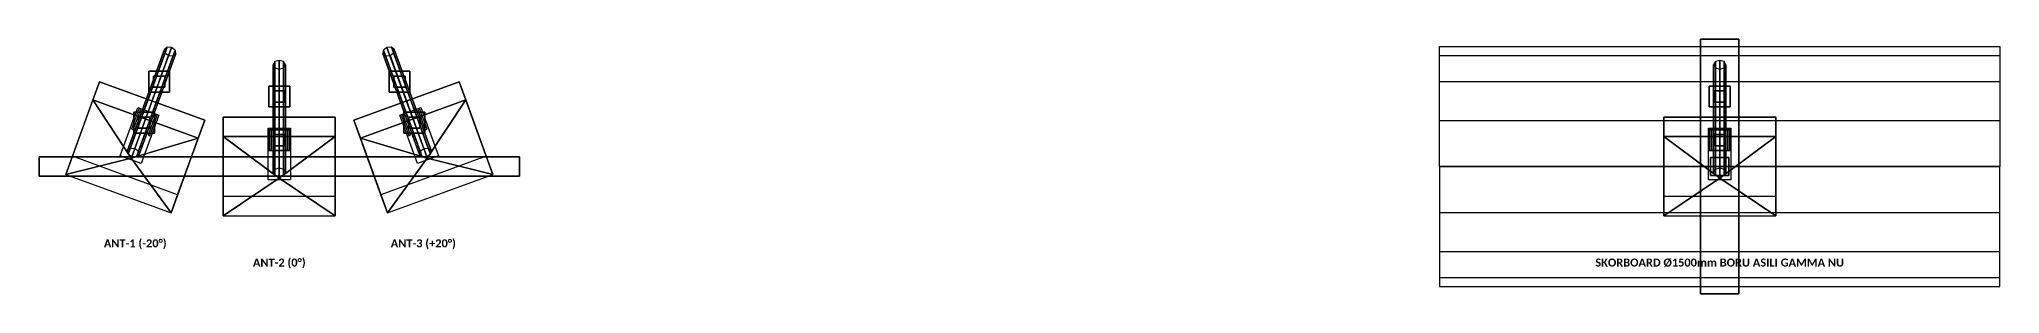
# Model space of a CAD drawing. Header units: metres. Extents: x -14.7 to 17.8, y -0.8 to 0.8.
# Drawn here: x 5.5 to 17.75, y -0.8 to 0.8 of the extents above; entities that cross this region are included whole.
import ezdxf
from ezdxf.enums import TextEntityAlignment as Align

# ---------------------------------------------------------------- set-up
doc = ezdxf.new("R2010")
doc.units = ezdxf.units.M
for name, color, linetype in [('CELIK_KIRIS_KOLON', 9, 'CONTINUOUS'), ('EKP_PANEL_ANTEN', 6, 'CONTINUOUS'), ('METIN_BILGI', 7, 'CONTINUOUS'), ('MONTAJ_BORULARI', 2, 'CONTINUOUS')]:
    doc.layers.add(name, color=color, linetype=linetype)
doc.styles.get("Standard").update_dxf_attribs({"font": 'calibrib.ttf'})

msp = doc.modelspace()

# ---------------------------------------------------------------- linework, layer by layer
at = {"layer": 'CELIK_KIRIS_KOLON'}
for p, q in [((16.12, 0.795, 2.355), (15.88, 0.795, 2.355)), ((15.88, 0.795, 2.355), (15.88, -0.795, 2.355)), ((16.12, 0.795, 2.445), (15.88, 0.795, 2.445)), ((15.88, 0.795, 2.445), (15.88, -0.795, 2.445)), ((15.88, 0.795, 2.355), (15.88, 0.795, 2.445)), ((16.12, -0.795, 2.355), (16.12, 0.795, 2.355)), ((16.12, -0.795, 2.445), (16.12, 0.795, 2.445)), ((16.12, 0.795, 2.355), (16.12, 0.795, 2.445)), ((6.314, 0.595, 0.109), (6.184, 0.595, 0.109)), ((6.184, 0.595, 0.109), (6.184, 0.465, 0.109)), ((6.314, 0.595, 0.219), (6.184, 0.595, 0.219)), ((6.184, 0.595, 0.219), (6.184, 0.465, 0.219)), ((6.184, 0.595, 0.109), (6.184, 0.595, 0.219)), ((6.314, 0.465, 0.109), (6.314, 0.595, 0.109)), ((6.314, 0.465, 0.219), (6.314, 0.595, 0.219)), ((6.314, 0.595, 0.109), (6.314, 0.595, 0.219)), ((7.065, 0.502, 0.109), (6.935, 0.502, 0.109)), ((6.935, 0.502, 0.109), (6.935, 0.372, 0.109)), ((7.065, 0.502, 0.219), (6.935, 0.502, 0.219)), ((6.935, 0.502, 0.219), (6.935, 0.372, 0.219)), ((6.935, 0.502, 0.109), (6.935, 0.502, 0.219)), ((7.065, 0.372, 0.109), (7.065, 0.502, 0.109)), ((7.065, 0.372, 0.219), (7.065, 0.502, 0.219)), ((7.065, 0.502, 0.109), (7.065, 0.502, 0.219)), ((7.816, 0.595, 0.109), (7.686, 0.595, 0.109)), ((7.686, 0.595, 0.109), (7.686, 0.465, 0.109)), ((7.816, 0.595, 0.219), (7.686, 0.595, 0.219)), ((7.686, 0.595, 0.219), (7.686, 0.465, 0.219)), ((7.686, 0.595, 0.109), (7.686, 0.595, 0.219)), ((7.816, 0.465, 0.109), (7.816, 0.595, 0.109)), ((7.816, 0.465, 0.219), (7.816, 0.595, 0.219)), ((7.816, 0.595, 0.109), (7.816, 0.595, 0.219)), ((16.065, 0.502, 0.759), (15.935, 0.502, 0.759)), ((15.935, 0.502, 0.759), (15.935, 0.372, 0.759)), ((16.065, 0.502, 0.869), (15.935, 0.502, 0.869)), ((15.935, 0.502, 0.869), (15.935, 0.372, 0.869)), ((15.935, 0.502, 0.759), (15.935, 0.502, 0.869)), ((16.065, 0.372, 0.759), (16.065, 0.502, 0.759)), ((16.065, 0.372, 0.869), (16.065, 0.502, 0.869)), ((16.065, 0.502, 0.759), (16.065, 0.502, 0.869)), ((6.184, 0.465, 0.109), (6.314, 0.465, 0.109)), ((6.184, 0.465, 0.219), (6.314, 0.465, 0.219)), ((6.184, 0.465, 0.109), (6.184, 0.465, 0.219)), ((6.314, 0.465, 0.109), (6.314, 0.465, 0.219)), ((6.935, 0.372, 0.109), (7.065, 0.372, 0.109)), ((6.935, 0.372, 0.219), (7.065, 0.372, 0.219)), ((6.935, 0.372, 0.109), (6.935, 0.372, 0.219)), ((7.065, 0.372, 0.109), (7.065, 0.372, 0.219)), ((7.686, 0.465, 0.109), (7.816, 0.465, 0.109)), ((7.686, 0.465, 0.219), (7.816, 0.465, 0.219)), ((7.686, 0.465, 0.109), (7.686, 0.465, 0.219)), ((7.816, 0.465, 0.109), (7.816, 0.465, 0.219)), ((15.935, 0.372, 0.759), (16.065, 0.372, 0.759)), ((15.935, 0.372, 0.869), (16.065, 0.372, 0.869)), ((15.935, 0.372, 0.759), (15.935, 0.372, 0.869)), ((16.065, 0.372, 0.759), (16.065, 0.372, 0.869)), ((6.221, 0.339, 0.382), (6.091, 0.339, 0.382)), ((6.091, 0.339, 0.382), (6.091, 0.209, 0.382)), ((6.221, 0.339, 0.492), (6.091, 0.339, 0.492)), ((6.091, 0.339, 0.492), (6.091, 0.209, 0.492)), ((6.091, 0.339, 0.382), (6.091, 0.339, 0.492)), ((6.221, 0.209, 0.382), (6.221, 0.339, 0.382)), ((6.221, 0.209, 0.492), (6.221, 0.339, 0.492)), ((6.221, 0.339, 0.382), (6.221, 0.339, 0.492)), ((7.909, 0.339, 0.382), (7.779, 0.339, 0.382)), ((7.779, 0.339, 0.382), (7.779, 0.209, 0.382)), ((7.909, 0.339, 0.492), (7.779, 0.339, 0.492)), ((7.779, 0.339, 0.492), (7.779, 0.209, 0.492)), ((7.779, 0.339, 0.382), (7.779, 0.339, 0.492)), ((7.909, 0.209, 0.382), (7.909, 0.339, 0.382)), ((7.909, 0.209, 0.492), (7.909, 0.339, 0.492)), ((7.909, 0.339, 0.382), (7.909, 0.339, 0.492)), ((6.091, 0.209, 0.382), (6.221, 0.209, 0.382)), ((6.091, 0.209, 0.492), (6.221, 0.209, 0.492)), ((6.091, 0.209, 0.382), (6.091, 0.209, 0.492)), ((6.221, 0.209, 0.382), (6.221, 0.209, 0.492)), ((7.065, 0.229, 0.382), (6.935, 0.229, 0.382)), ((6.935, 0.229, 0.382), (6.935, 0.099, 0.382)), ((7.065, 0.229, 0.492), (6.935, 0.229, 0.492)), ((6.935, 0.229, 0.492), (6.935, 0.099, 0.492)), ((6.935, 0.229, 0.382), (6.935, 0.229, 0.492)), ((7.065, 0.099, 0.382), (7.065, 0.229, 0.382)), ((7.065, 0.099, 0.492), (7.065, 0.229, 0.492)), ((7.065, 0.229, 0.382), (7.065, 0.229, 0.492)), ((7.779, 0.209, 0.382), (7.909, 0.209, 0.382)), ((7.779, 0.209, 0.492), (7.909, 0.209, 0.492)), ((7.779, 0.209, 0.382), (7.779, 0.209, 0.492)), ((7.909, 0.209, 0.382), (7.909, 0.209, 0.492)), ((16.065, 0.229, 1.032), (15.935, 0.229, 1.032)), ((15.935, 0.229, 1.032), (15.935, 0.099, 1.032)), ((16.065, 0.229, 1.142), (15.935, 0.229, 1.142)), ((15.935, 0.229, 1.142), (15.935, 0.099, 1.142)), ((15.935, 0.229, 1.032), (15.935, 0.229, 1.142)), ((16.065, 0.099, 1.032), (16.065, 0.229, 1.032)), ((16.065, 0.099, 1.142), (16.065, 0.229, 1.142)), ((16.065, 0.229, 1.032), (16.065, 0.229, 1.142)), ((8.5, 0.06, 0.55), (5.5, 0.06, 0.55)), ((5.5, 0.06, 0.55), (5.5, -0.06, 0.55)), ((8.5, 0.06, 0.67), (5.5, 0.06, 0.67)), ((5.5, 0.06, 0.67), (5.5, -0.06, 0.67)), ((5.5, 0.06, 0.55), (5.5, 0.06, 0.67)), ((6.935, 0.099, 0.382), (7.065, 0.099, 0.382)), ((6.935, 0.099, 0.492), (7.065, 0.099, 0.492)), ((6.935, 0.099, 0.382), (6.935, 0.099, 0.492)), ((7.065, 0.099, 0.382), (7.065, 0.099, 0.492)), ((8.5, -0.06, 0.55), (8.5, 0.06, 0.55)), ((8.5, -0.06, 0.67), (8.5, 0.06, 0.67)), ((8.5, 0.06, 0.55), (8.5, 0.06, 0.67)), ((15.935, 0.099, 1.032), (16.065, 0.099, 1.032)), ((15.935, 0.099, 1.142), (16.065, 0.099, 1.142)), ((15.935, 0.099, 1.032), (15.935, 0.099, 1.142)), ((16.065, 0.099, 1.032), (16.065, 0.099, 1.142)), ((5.5, -0.06, 0.55), (8.5, -0.06, 0.55)), ((5.5, -0.06, 0.67), (8.5, -0.06, 0.67)), ((5.5, -0.06, 0.55), (5.5, -0.06, 0.67)), ((8.5, -0.06, 0.55), (8.5, -0.06, 0.67)), ((15.88, -0.795, 2.355), (16.12, -0.795, 2.355)), ((15.88, -0.795, 2.445), (16.12, -0.795, 2.445)), ((15.88, -0.795, 2.355), (15.88, -0.795, 2.445)), ((16.12, -0.795, 2.355), (16.12, -0.795, 2.445))]:
    msp.add_line(p, q, dxfattribs=at)
for points in [[(15.88, -0.795, 2.355), (16.12, -0.795, 2.355), (16.12, 0.795, 2.355), (15.88, 0.795, 2.355)], [(15.88, -0.795, 2.445), (16.12, -0.795, 2.445), (16.12, 0.795, 2.445), (15.88, 0.795, 2.445)], [(15.88, 0.795, 2.355), (16.12, 0.795, 2.355), (16.12, 0.795, 2.445), (15.88, 0.795, 2.445)], [(15.88, -0.795, 2.355), (15.88, 0.795, 2.355), (15.88, 0.795, 2.445), (15.88, -0.795, 2.445)], [(16.12, -0.795, 2.355), (16.12, 0.795, 2.355), (16.12, 0.795, 2.445), (16.12, -0.795, 2.445)], [(6.184, 0.465, 0.109), (6.314, 0.465, 0.109), (6.314, 0.595, 0.109), (6.184, 0.595, 0.109)], [(6.184, 0.465, 0.219), (6.314, 0.465, 0.219), (6.314, 0.595, 0.219), (6.184, 0.595, 0.219)], [(6.184, 0.595, 0.109), (6.314, 0.595, 0.109), (6.314, 0.595, 0.219), (6.184, 0.595, 0.219)], [(6.184, 0.465, 0.109), (6.184, 0.595, 0.109), (6.184, 0.595, 0.219), (6.184, 0.465, 0.219)], [(6.314, 0.465, 0.109), (6.314, 0.595, 0.109), (6.314, 0.595, 0.219), (6.314, 0.465, 0.219)], [(6.935, 0.372, 0.109), (7.065, 0.372, 0.109), (7.065, 0.502, 0.109), (6.935, 0.502, 0.109)], [(6.935, 0.372, 0.219), (7.065, 0.372, 0.219), (7.065, 0.502, 0.219), (6.935, 0.502, 0.219)], [(6.935, 0.502, 0.109), (7.065, 0.502, 0.109), (7.065, 0.502, 0.219), (6.935, 0.502, 0.219)], [(6.935, 0.372, 0.109), (6.935, 0.502, 0.109), (6.935, 0.502, 0.219), (6.935, 0.372, 0.219)], [(7.065, 0.372, 0.109), (7.065, 0.502, 0.109), (7.065, 0.502, 0.219), (7.065, 0.372, 0.219)], [(7.686, 0.465, 0.109), (7.816, 0.465, 0.109), (7.816, 0.595, 0.109), (7.686, 0.595, 0.109)], [(7.686, 0.465, 0.219), (7.816, 0.465, 0.219), (7.816, 0.595, 0.219), (7.686, 0.595, 0.219)], [(7.686, 0.595, 0.109), (7.816, 0.595, 0.109), (7.816, 0.595, 0.219), (7.686, 0.595, 0.219)], [(7.686, 0.465, 0.109), (7.686, 0.595, 0.109), (7.686, 0.595, 0.219), (7.686, 0.465, 0.219)], [(7.816, 0.465, 0.109), (7.816, 0.595, 0.109), (7.816, 0.595, 0.219), (7.816, 0.465, 0.219)], [(15.935, 0.372, 0.759), (16.065, 0.372, 0.759), (16.065, 0.502, 0.759), (15.935, 0.502, 0.759)], [(15.935, 0.372, 0.869), (16.065, 0.372, 0.869), (16.065, 0.502, 0.869), (15.935, 0.502, 0.869)], [(15.935, 0.502, 0.759), (16.065, 0.502, 0.759), (16.065, 0.502, 0.869), (15.935, 0.502, 0.869)], [(15.935, 0.372, 0.759), (15.935, 0.502, 0.759), (15.935, 0.502, 0.869), (15.935, 0.372, 0.869)], [(16.065, 0.372, 0.759), (16.065, 0.502, 0.759), (16.065, 0.502, 0.869), (16.065, 0.372, 0.869)], [(6.116, 0.368, -0.083), (6.247, 0.32, -0.083), (6.137, 0.018, 0.239), (6.006, 0.066, 0.239)], [(6.184, 0.465, 0.109), (6.314, 0.465, 0.109), (6.314, 0.465, 0.219), (6.184, 0.465, 0.219)], [(6.935, 0.372, 0.109), (7.065, 0.372, 0.109), (7.065, 0.372, 0.219), (6.935, 0.372, 0.219)], [(7.686, 0.465, 0.109), (7.816, 0.465, 0.109), (7.816, 0.465, 0.219), (7.686, 0.465, 0.219)], [(7.753, 0.32, -0.083), (7.884, 0.368, -0.083), (7.994, 0.066, 0.239), (7.863, 0.018, 0.239)], [(15.935, 0.372, 0.759), (16.065, 0.372, 0.759), (16.065, 0.372, 0.869), (15.935, 0.372, 0.869)], [(6.077, 0.234, 0.057), (6.088, 0.23, 0.057), (6.134, 0.357, 0.276), (6.123, 0.361, 0.276)], [(6.091, 0.209, 0.382), (6.221, 0.209, 0.382), (6.221, 0.339, 0.382), (6.091, 0.339, 0.382)], [(6.091, 0.209, 0.492), (6.221, 0.209, 0.492), (6.221, 0.339, 0.492), (6.091, 0.339, 0.492)], [(6.091, 0.339, 0.382), (6.221, 0.339, 0.382), (6.221, 0.339, 0.492), (6.091, 0.339, 0.492)], [(6.091, 0.209, 0.382), (6.091, 0.339, 0.382), (6.091, 0.339, 0.492), (6.091, 0.209, 0.492)], [(6.18, 0.196, 0.057), (6.191, 0.192, 0.057), (6.237, 0.319, 0.276), (6.226, 0.323, 0.276)], [(6.221, 0.209, 0.382), (6.221, 0.339, 0.382), (6.221, 0.339, 0.492), (6.221, 0.209, 0.492)], [(7.809, 0.192, 0.057), (7.82, 0.196, 0.057), (7.774, 0.323, 0.276), (7.763, 0.319, 0.276)], [(7.779, 0.209, 0.382), (7.909, 0.209, 0.382), (7.909, 0.339, 0.382), (7.779, 0.339, 0.382)], [(7.779, 0.209, 0.492), (7.909, 0.209, 0.492), (7.909, 0.339, 0.492), (7.779, 0.339, 0.492)], [(7.779, 0.339, 0.382), (7.909, 0.339, 0.382), (7.909, 0.339, 0.492), (7.779, 0.339, 0.492)], [(7.779, 0.209, 0.382), (7.779, 0.339, 0.382), (7.779, 0.339, 0.492), (7.779, 0.209, 0.492)], [(7.912, 0.23, 0.057), (7.923, 0.234, 0.057), (7.877, 0.361, 0.276), (7.866, 0.357, 0.276)], [(7.909, 0.209, 0.382), (7.909, 0.339, 0.382), (7.909, 0.339, 0.492), (7.909, 0.209, 0.492)], [(6.091, 0.209, 0.382), (6.221, 0.209, 0.382), (6.221, 0.209, 0.492), (6.091, 0.209, 0.492)], [(6.93, 0.239, -0.083), (7.07, 0.239, -0.083), (7.07, -0.083, 0.239), (6.93, -0.083, 0.239)], [(6.935, 0.099, 0.382), (7.065, 0.099, 0.382), (7.065, 0.229, 0.382), (6.935, 0.229, 0.382)], [(6.935, 0.099, 0.492), (7.065, 0.099, 0.492), (7.065, 0.229, 0.492), (6.935, 0.229, 0.492)], [(6.935, 0.229, 0.382), (7.065, 0.229, 0.382), (7.065, 0.229, 0.492), (6.935, 0.229, 0.492)], [(6.935, 0.099, 0.382), (6.935, 0.229, 0.382), (6.935, 0.229, 0.492), (6.935, 0.099, 0.492)], [(6.939, 0.099, 0.057), (6.951, 0.099, 0.057), (6.951, 0.234, 0.276), (6.939, 0.234, 0.276)], [(7.049, 0.099, 0.057), (7.061, 0.099, 0.057), (7.061, 0.234, 0.276), (7.049, 0.234, 0.276)], [(7.065, 0.099, 0.382), (7.065, 0.229, 0.382), (7.065, 0.229, 0.492), (7.065, 0.099, 0.492)], [(7.779, 0.209, 0.382), (7.909, 0.209, 0.382), (7.909, 0.209, 0.492), (7.779, 0.209, 0.492)], [(15.93, 0.239, 0.567), (16.07, 0.239, 0.567), (16.07, -0.083, 0.889), (15.93, -0.083, 0.889)], [(15.935, 0.099, 1.032), (16.065, 0.099, 1.032), (16.065, 0.229, 1.032), (15.935, 0.229, 1.032)], [(15.935, 0.099, 1.142), (16.065, 0.099, 1.142), (16.065, 0.229, 1.142), (15.935, 0.229, 1.142)], [(15.935, 0.229, 1.032), (16.065, 0.229, 1.032), (16.065, 0.229, 1.142), (15.935, 0.229, 1.142)], [(15.935, 0.099, 1.032), (15.935, 0.229, 1.032), (15.935, 0.229, 1.142), (15.935, 0.099, 1.142)], [(15.939, 0.099, 0.707), (15.951, 0.099, 0.707), (15.951, 0.234, 0.926), (15.939, 0.234, 0.926)], [(16.049, 0.099, 0.707), (16.061, 0.099, 0.707), (16.061, 0.234, 0.926), (16.049, 0.234, 0.926)], [(16.065, 0.099, 1.032), (16.065, 0.229, 1.032), (16.065, 0.229, 1.142), (16.065, 0.099, 1.142)], [(5.5, -0.06, 0.55), (8.5, -0.06, 0.55), (8.5, 0.06, 0.55), (5.5, 0.06, 0.55)], [(5.5, -0.06, 0.67), (8.5, -0.06, 0.67), (8.5, 0.06, 0.67), (5.5, 0.06, 0.67)], [(5.5, 0.06, 0.55), (8.5, 0.06, 0.55), (8.5, 0.06, 0.67), (5.5, 0.06, 0.67)], [(5.5, -0.06, 0.55), (5.5, 0.06, 0.55), (5.5, 0.06, 0.67), (5.5, -0.06, 0.67)], [(6.935, 0.099, 0.382), (7.065, 0.099, 0.382), (7.065, 0.099, 0.492), (6.935, 0.099, 0.492)], [(8.5, -0.06, 0.55), (8.5, 0.06, 0.55), (8.5, 0.06, 0.67), (8.5, -0.06, 0.67)], [(15.935, 0.099, 1.032), (16.065, 0.099, 1.032), (16.065, 0.099, 1.142), (15.935, 0.099, 1.142)], [(5.5, -0.06, 0.55), (8.5, -0.06, 0.55), (8.5, -0.06, 0.67), (5.5, -0.06, 0.67)], [(15.88, -0.795, 2.355), (16.12, -0.795, 2.355), (16.12, -0.795, 2.445), (15.88, -0.795, 2.445)]]:
    msp.add_3dface(points, dxfattribs=at)
at = {"layer": 'EKP_PANEL_ANTEN'}
for p, q in [((6.075, 0.052, -0.073), (5.835, 0.416, -0.308)), ((7.925, 0.052, -0.073), (8.165, 0.416, -0.308)), ((6.075, 0.052, -0.073), (6.493, 0.176, -0.308)), ((7, -0.073, -0.073), (6.65, 0.187, -0.308)), ((7, -0.073, -0.073), (7.35, 0.187, -0.308)), ((7.925, 0.052, -0.073), (7.507, 0.176, -0.308)), ((16, -0.073, 0.577), (15.65, 0.187, 0.342)), ((16, -0.073, 0.577), (16.35, 0.187, 0.342)), ((6.075, 0.052, -0.073), (5.666, -0.049, 0.187)), ((6.075, 0.052, -0.073), (6.324, -0.289, 0.187)), ((7.925, 0.052, -0.073), (7.676, -0.289, 0.187)), ((7.925, 0.052, -0.073), (8.334, -0.049, 0.187)), ((7, -0.073, -0.073), (6.65, -0.308, 0.187)), ((7, -0.073, -0.073), (7.35, -0.308, 0.187)), ((16, -0.073, 0.577), (15.65, -0.308, 0.837)), ((16, -0.073, 0.577), (16.35, -0.308, 0.837))]:
    msp.add_line(p, q, dxfattribs=at)
for points in [[(5.835, 0.416, -0.308), (5.666, -0.049, 0.187), (5.707, 0.064, 0.308), (5.876, 0.529, -0.187)], [(5.876, 0.529, -0.187), (6.534, 0.289, -0.187), (6.365, -0.176, 0.308), (5.707, 0.064, 0.308)], [(5.835, 0.416, -0.308), (6.493, 0.176, -0.308), (6.534, 0.289, -0.187), (5.876, 0.529, -0.187)], [(7.466, 0.289, -0.187), (8.124, 0.529, -0.187), (8.293, 0.064, 0.308), (7.635, -0.176, 0.308)], [(7.507, 0.176, -0.308), (8.165, 0.416, -0.308), (8.124, 0.529, -0.187), (7.466, 0.289, -0.187)], [(8.165, 0.416, -0.308), (8.334, -0.049, 0.187), (8.293, 0.064, 0.308), (8.124, 0.529, -0.187)], [(6.075, 0.052, -0.073), (5.835, 0.416, -0.308), (5.666, -0.049, 0.187)], [(6.075, 0.052, -0.073), (6.493, 0.176, -0.308), (5.835, 0.416, -0.308)], [(7.925, 0.052, -0.073), (8.165, 0.416, -0.308), (7.507, 0.176, -0.308)], [(7.925, 0.052, -0.073), (8.334, -0.049, 0.187), (8.165, 0.416, -0.308)], [(6.493, 0.176, -0.308), (6.324, -0.289, 0.187), (6.365, -0.176, 0.308), (6.534, 0.289, -0.187)], [(6.65, 0.308, -0.187), (7.35, 0.308, -0.187), (7.35, -0.187, 0.308), (6.65, -0.187, 0.308)], [(6.65, 0.187, -0.308), (7.35, 0.187, -0.308), (7.35, 0.308, -0.187), (6.65, 0.308, -0.187)], [(6.65, 0.187, -0.308), (6.65, -0.308, 0.187), (6.65, -0.187, 0.308), (6.65, 0.308, -0.187)], [(7.35, 0.187, -0.308), (7.35, -0.308, 0.187), (7.35, -0.187, 0.308), (7.35, 0.308, -0.187)], [(7.507, 0.176, -0.308), (7.676, -0.289, 0.187), (7.635, -0.176, 0.308), (7.466, 0.289, -0.187)], [(15.65, 0.308, 0.463), (16.35, 0.308, 0.463), (16.35, -0.187, 0.958), (15.65, -0.187, 0.958)], [(15.65, 0.187, 0.342), (16.35, 0.187, 0.342), (16.35, 0.308, 0.463), (15.65, 0.308, 0.463)], [(15.65, 0.187, 0.342), (15.65, -0.308, 0.837), (15.65, -0.187, 0.958), (15.65, 0.308, 0.463)], [(16.35, 0.187, 0.342), (16.35, -0.308, 0.837), (16.35, -0.187, 0.958), (16.35, 0.308, 0.463)], [(6.075, 0.052, -0.073), (6.324, -0.289, 0.187), (6.493, 0.176, -0.308)], [(7, -0.073, -0.073), (7.35, 0.187, -0.308), (6.65, 0.187, -0.308)], [(7, -0.073, -0.073), (6.65, 0.187, -0.308), (6.65, -0.308, 0.187)], [(7, -0.073, -0.073), (7.35, -0.308, 0.187), (7.35, 0.187, -0.308)], [(7.925, 0.052, -0.073), (7.507, 0.176, -0.308), (7.676, -0.289, 0.187)], [(16, -0.073, 0.577), (16.35, 0.187, 0.342), (15.65, 0.187, 0.342)], [(16, -0.073, 0.577), (15.65, 0.187, 0.342), (15.65, -0.308, 0.837)], [(16, -0.073, 0.577), (16.35, -0.308, 0.837), (16.35, 0.187, 0.342)], [(5.666, -0.049, 0.187), (6.324, -0.289, 0.187), (6.365, -0.176, 0.308), (5.707, 0.064, 0.308)], [(6.075, 0.052, -0.073), (5.666, -0.049, 0.187), (6.324, -0.289, 0.187)], [(7.676, -0.289, 0.187), (8.334, -0.049, 0.187), (8.293, 0.064, 0.308), (7.635, -0.176, 0.308)], [(7.925, 0.052, -0.073), (7.676, -0.289, 0.187), (8.334, -0.049, 0.187)], [(7, -0.073, -0.073), (6.65, -0.308, 0.187), (7.35, -0.308, 0.187)], [(16, -0.073, 0.577), (15.65, -0.308, 0.837), (16.35, -0.308, 0.837)], [(6.65, -0.308, 0.187), (7.35, -0.308, 0.187), (7.35, -0.187, 0.308), (6.65, -0.187, 0.308)], [(15.65, -0.308, 0.837), (16.35, -0.308, 0.837), (16.35, -0.187, 0.958), (15.65, -0.187, 0.958)]]:
    msp.add_3dface(points, dxfattribs=at)
at = {"layer": 'MONTAJ_BORULARI'}
for p, q in [((6.284, 0.565, 0.164), (6.214, 0.565, 0.164)), ((6.214, 0.565, 0.164), (6.214, 0.495, 0.164)), ((6.284, 0.565, 2.2), (6.214, 0.565, 2.2)), ((6.214, 0.565, 2.2), (6.214, 0.495, 2.2)), ((6.214, 0.565, 0.164), (6.214, 0.565, 2.2)), ((6.214, 0.495, 0.164), (6.284, 0.495, 0.164)), ((6.214, 0.495, 2.2), (6.284, 0.495, 2.2)), ((6.214, 0.495, 0.164), (6.214, 0.495, 2.2)), ((6.284, 0.495, 0.164), (6.284, 0.565, 0.164)), ((6.284, 0.495, 2.2), (6.284, 0.565, 2.2)), ((6.284, 0.565, 0.164), (6.284, 0.565, 2.2)), ((6.284, 0.495, 0.164), (6.284, 0.495, 2.2)), ((7.786, 0.565, 0.164), (7.716, 0.565, 0.164)), ((7.716, 0.565, 0.164), (7.716, 0.495, 0.164)), ((7.786, 0.565, 2.2), (7.716, 0.565, 2.2)), ((7.716, 0.565, 2.2), (7.716, 0.495, 2.2)), ((7.716, 0.565, 0.164), (7.716, 0.565, 2.2)), ((7.716, 0.495, 0.164), (7.786, 0.495, 0.164)), ((7.716, 0.495, 2.2), (7.786, 0.495, 2.2)), ((7.716, 0.495, 0.164), (7.716, 0.495, 2.2)), ((7.786, 0.495, 0.164), (7.786, 0.565, 0.164)), ((7.786, 0.495, 2.2), (7.786, 0.565, 2.2)), ((7.786, 0.565, 0.164), (7.786, 0.565, 2.2)), ((7.786, 0.495, 0.164), (7.786, 0.495, 2.2)), ((7.035, 0.472, 0.164), (6.965, 0.472, 0.164)), ((6.965, 0.472, 0.164), (6.965, 0.402, 0.164)), ((7.035, 0.472, 2.2), (6.965, 0.472, 2.2)), ((6.965, 0.472, 2.2), (6.965, 0.402, 2.2)), ((6.965, 0.472, 0.164), (6.965, 0.472, 2.2)), ((6.965, 0.402, 0.164), (7.035, 0.402, 0.164)), ((6.965, 0.402, 2.2), (7.035, 0.402, 2.2)), ((6.965, 0.402, 0.164), (6.965, 0.402, 2.2)), ((7.035, 0.402, 0.164), (7.035, 0.472, 0.164)), ((7.035, 0.402, 2.2), (7.035, 0.472, 2.2)), ((7.035, 0.472, 0.164), (7.035, 0.472, 2.2)), ((7.035, 0.402, 0.164), (7.035, 0.402, 2.2)), ((16.035, 0.472, 0.814), (15.965, 0.472, 0.814)), ((15.965, 0.472, 0.814), (15.965, 0.402, 0.814)), ((16.035, 0.472, 2.85), (15.965, 0.472, 2.85)), ((15.965, 0.472, 2.85), (15.965, 0.402, 2.85)), ((15.965, 0.472, 0.814), (15.965, 0.472, 2.85)), ((15.965, 0.402, 0.814), (16.035, 0.402, 0.814)), ((15.965, 0.402, 2.85), (16.035, 0.402, 2.85)), ((15.965, 0.402, 0.814), (15.965, 0.402, 2.85)), ((16.035, 0.402, 0.814), (16.035, 0.472, 0.814)), ((16.035, 0.402, 2.85), (16.035, 0.472, 2.85)), ((16.035, 0.472, 0.814), (16.035, 0.472, 2.85)), ((16.035, 0.402, 0.814), (16.035, 0.402, 2.85)), ((6.191, 0.309, 0.437), (6.121, 0.309, 0.437)), ((6.121, 0.309, 0.437), (6.121, 0.239, 0.437)), ((6.191, 0.309, 2.2), (6.121, 0.309, 2.2)), ((6.121, 0.309, 2.2), (6.121, 0.239, 2.2)), ((6.121, 0.309, 0.437), (6.121, 0.309, 2.2)), ((6.191, 0.239, 0.437), (6.191, 0.309, 0.437)), ((6.191, 0.239, 2.2), (6.191, 0.309, 2.2)), ((6.191, 0.309, 0.437), (6.191, 0.309, 2.2)), ((7.879, 0.309, 0.437), (7.809, 0.309, 0.437)), ((7.809, 0.309, 0.437), (7.809, 0.239, 0.437)), ((7.879, 0.309, 2.2), (7.809, 0.309, 2.2)), ((7.809, 0.309, 2.2), (7.809, 0.239, 2.2)), ((7.809, 0.309, 0.437), (7.809, 0.309, 2.2)), ((7.879, 0.239, 0.437), (7.879, 0.309, 0.437)), ((7.879, 0.239, 2.2), (7.879, 0.309, 2.2)), ((7.879, 0.309, 0.437), (7.879, 0.309, 2.2)), ((6.121, 0.239, 0.437), (6.191, 0.239, 0.437)), ((6.121, 0.239, 2.2), (6.191, 0.239, 2.2)), ((6.121, 0.239, 0.437), (6.121, 0.239, 2.2)), ((6.191, 0.239, 0.437), (6.191, 0.239, 2.2)), ((7.035, 0.199, 0.437), (6.965, 0.199, 0.437)), ((6.965, 0.199, 0.437), (6.965, 0.129, 0.437)), ((7.035, 0.199, 2.2), (6.965, 0.199, 2.2)), ((6.965, 0.199, 2.2), (6.965, 0.129, 2.2)), ((6.965, 0.199, 0.437), (6.965, 0.199, 2.2)), ((6.965, 0.129, 0.437), (7.035, 0.129, 0.437)), ((6.965, 0.129, 2.2), (7.035, 0.129, 2.2)), ((6.965, 0.129, 0.437), (6.965, 0.129, 2.2)), ((7.035, 0.129, 0.437), (7.035, 0.199, 0.437)), ((7.035, 0.129, 2.2), (7.035, 0.199, 2.2)), ((7.035, 0.199, 0.437), (7.035, 0.199, 2.2)), ((7.035, 0.129, 0.437), (7.035, 0.129, 2.2)), ((7.809, 0.239, 0.437), (7.879, 0.239, 0.437)), ((7.809, 0.239, 2.2), (7.879, 0.239, 2.2)), ((7.809, 0.239, 0.437), (7.809, 0.239, 2.2)), ((7.879, 0.239, 0.437), (7.879, 0.239, 2.2)), ((16.035, 0.199, 1.087), (15.965, 0.199, 1.087)), ((15.965, 0.199, 1.087), (15.965, 0.129, 1.087)), ((16.035, 0.199, 2.85), (15.965, 0.199, 2.85)), ((15.965, 0.199, 2.85), (15.965, 0.129, 2.85)), ((15.965, 0.199, 1.087), (15.965, 0.199, 2.85)), ((15.965, 0.129, 1.087), (16.035, 0.129, 1.087)), ((15.965, 0.129, 2.85), (16.035, 0.129, 2.85)), ((15.965, 0.129, 1.087), (15.965, 0.129, 2.85)), ((16.035, 0.129, 1.087), (16.035, 0.199, 1.087)), ((16.035, 0.129, 2.85), (16.035, 0.199, 2.85)), ((16.035, 0.199, 1.087), (16.035, 0.199, 2.85)), ((16.035, 0.129, 1.087), (16.035, 0.129, 2.85)), ((16.057, 0.057, -0.44), (15.943, 0.057, -0.44)), ((15.943, 0.057, -0.44), (15.943, -0.057, -0.44)), ((16.057, 0.057, 1.65), (15.943, 0.057, 1.65)), ((15.943, 0.057, 1.65), (15.943, -0.057, 1.65)), ((15.943, 0.057, -0.44), (15.943, 0.057, 1.65)), ((16.057, -0.057, -0.44), (16.057, 0.057, -0.44)), ((16.057, -0.057, 1.65), (16.057, 0.057, 1.65)), ((16.057, 0.057, -0.44), (16.057, 0.057, 1.65)), ((15.943, -0.057, -0.44), (16.057, -0.057, -0.44)), ((15.943, -0.057, 1.65), (16.057, -0.057, 1.65)), ((15.943, -0.057, -0.44), (15.943, -0.057, 1.65)), ((16.057, -0.057, -0.44), (16.057, -0.057, 1.65))]:
    msp.add_line(p, q, dxfattribs=at)
for points in [[(6.299, 0.745, -0.016), (6.282, 0.731, -0.035), (6.052, 0.1, 0.636), (6.069, 0.114, 0.655)], [(6.327, 0.743, -0.008), (6.299, 0.745, -0.016), (6.069, 0.114, 0.655), (6.097, 0.112, 0.663)], [(6.349, 0.727, -0.016), (6.327, 0.743, -0.008), (6.097, 0.112, 0.663), (6.12, 0.095, 0.655)], [(7.673, 0.743, -0.008), (7.651, 0.727, -0.016), (7.88, 0.095, 0.655), (7.903, 0.112, 0.663)], [(7.701, 0.745, -0.016), (7.673, 0.743, -0.008), (7.903, 0.112, 0.663), (7.931, 0.114, 0.655)], [(7.718, 0.731, -0.035), (7.701, 0.745, -0.016), (7.931, 0.114, 0.655), (7.948, 0.1, 0.636)], [(14.25, 0.75, 2.4), (17.75, 0.75, 2.4), (17.75, 0, 3.15), (14.25, 0, 3.15)], [(6.282, 0.731, -0.035), (6.286, 0.709, -0.054), (6.056, 0.078, 0.617), (6.052, 0.1, 0.636)], [(6.286, 0.709, -0.054), (6.308, 0.693, -0.062), (6.079, 0.061, 0.609), (6.056, 0.078, 0.617)], [(6.308, 0.693, -0.062), (6.336, 0.691, -0.054), (6.107, 0.06, 0.617), (6.079, 0.061, 0.609)], [(6.336, 0.691, -0.054), (6.353, 0.705, -0.035), (6.124, 0.074, 0.636), (6.107, 0.06, 0.617)], [(6.353, 0.705, -0.035), (6.349, 0.727, -0.016), (6.12, 0.095, 0.655), (6.124, 0.074, 0.636)], [(6.973, 0.655, -0.016), (6.962, 0.636, -0.035), (6.962, -0.035, 0.636), (6.973, -0.016, 0.655)], [(6.962, 0.636, -0.035), (6.973, 0.617, -0.054), (6.973, -0.054, 0.617), (6.962, -0.035, 0.636)], [(7, 0.663, -0.008), (6.973, 0.655, -0.016), (6.973, -0.016, 0.655), (7, -0.008, 0.663)], [(6.973, 0.617, -0.054), (7, 0.609, -0.062), (7, -0.062, 0.609), (6.973, -0.054, 0.617)], [(7.027, 0.655, -0.016), (7, 0.663, -0.008), (7, -0.008, 0.663), (7.027, -0.016, 0.655)], [(7, 0.609, -0.062), (7.027, 0.617, -0.054), (7.027, -0.054, 0.617), (7, -0.062, 0.609)], [(7.038, 0.636, -0.035), (7.027, 0.655, -0.016), (7.027, -0.016, 0.655), (7.038, -0.035, 0.636)], [(7.027, 0.617, -0.054), (7.038, 0.636, -0.035), (7.038, -0.035, 0.636), (7.027, -0.054, 0.617)], [(7.651, 0.727, -0.016), (7.647, 0.705, -0.035), (7.876, 0.074, 0.636), (7.88, 0.095, 0.655)], [(7.647, 0.705, -0.035), (7.664, 0.691, -0.054), (7.893, 0.06, 0.617), (7.876, 0.074, 0.636)], [(7.664, 0.691, -0.054), (7.692, 0.693, -0.062), (7.921, 0.061, 0.609), (7.893, 0.06, 0.617)], [(7.692, 0.693, -0.062), (7.714, 0.709, -0.054), (7.944, 0.078, 0.617), (7.921, 0.061, 0.609)], [(7.714, 0.709, -0.054), (7.718, 0.731, -0.035), (7.948, 0.1, 0.636), (7.944, 0.078, 0.617)], [(14.25, 0.693, 2.687), (17.75, 0.693, 2.687), (17.75, 0, 3.15), (14.25, 0, 3.15)], [(14.25, 0.693, 2.113), (17.75, 0.693, 2.113), (17.75, 0, 3.15), (14.25, 0, 3.15)], [(15.973, 0.655, 0.634), (15.962, 0.636, 0.615), (15.962, -0.035, 1.286), (15.973, -0.016, 1.305)], [(15.962, 0.636, 0.615), (15.973, 0.617, 0.596), (15.973, -0.054, 1.267), (15.962, -0.035, 1.286)], [(16, 0.663, 0.642), (15.973, 0.655, 0.634), (15.973, -0.016, 1.305), (16, -0.008, 1.313)], [(15.973, 0.617, 0.596), (16, 0.609, 0.588), (16, -0.062, 1.259), (15.973, -0.054, 1.267)], [(16.027, 0.655, 0.634), (16, 0.663, 0.642), (16, -0.008, 1.313), (16.027, -0.016, 1.305)], [(16, 0.609, 0.588), (16.027, 0.617, 0.596), (16.027, -0.054, 1.267), (16, -0.062, 1.259)], [(16.038, 0.636, 0.615), (16.027, 0.655, 0.634), (16.027, -0.016, 1.305), (16.038, -0.035, 1.286)], [(16.027, 0.617, 0.596), (16.038, 0.636, 0.615), (16.038, -0.035, 1.286), (16.027, -0.054, 1.267)], [(6.214, 0.495, 0.164), (6.284, 0.495, 0.164), (6.284, 0.565, 0.164), (6.214, 0.565, 0.164)], [(6.214, 0.495, 2.2), (6.284, 0.495, 2.2), (6.284, 0.565, 2.2), (6.214, 0.565, 2.2)], [(6.214, 0.565, 0.164), (6.284, 0.565, 0.164), (6.284, 0.565, 2.2), (6.214, 0.565, 2.2)], [(6.214, 0.495, 0.164), (6.214, 0.565, 0.164), (6.214, 0.565, 2.2), (6.214, 0.495, 2.2)], [(6.214, 0.495, 0.164), (6.284, 0.495, 0.164), (6.284, 0.495, 2.2), (6.214, 0.495, 2.2)], [(6.284, 0.495, 0.164), (6.284, 0.565, 0.164), (6.284, 0.565, 2.2), (6.284, 0.495, 2.2)], [(7.716, 0.495, 0.164), (7.786, 0.495, 0.164), (7.786, 0.565, 0.164), (7.716, 0.565, 0.164)], [(7.716, 0.495, 2.2), (7.786, 0.495, 2.2), (7.786, 0.565, 2.2), (7.716, 0.565, 2.2)], [(7.716, 0.565, 0.164), (7.786, 0.565, 0.164), (7.786, 0.565, 2.2), (7.716, 0.565, 2.2)], [(7.716, 0.495, 0.164), (7.716, 0.565, 0.164), (7.716, 0.565, 2.2), (7.716, 0.495, 2.2)], [(7.716, 0.495, 0.164), (7.786, 0.495, 0.164), (7.786, 0.495, 2.2), (7.716, 0.495, 2.2)], [(7.786, 0.495, 0.164), (7.786, 0.565, 0.164), (7.786, 0.565, 2.2), (7.786, 0.495, 2.2)], [(14.25, 0.53, 2.93), (17.75, 0.53, 2.93), (17.75, 0, 3.15), (14.25, 0, 3.15)], [(14.25, 0.53, 1.87), (17.75, 0.53, 1.87), (17.75, 0, 3.15), (14.25, 0, 3.15)], [(6.965, 0.402, 0.164), (7.035, 0.402, 0.164), (7.035, 0.472, 0.164), (6.965, 0.472, 0.164)], [(6.965, 0.402, 2.2), (7.035, 0.402, 2.2), (7.035, 0.472, 2.2), (6.965, 0.472, 2.2)], [(6.965, 0.472, 0.164), (7.035, 0.472, 0.164), (7.035, 0.472, 2.2), (6.965, 0.472, 2.2)], [(6.965, 0.402, 0.164), (6.965, 0.472, 0.164), (6.965, 0.472, 2.2), (6.965, 0.402, 2.2)], [(6.965, 0.402, 0.164), (7.035, 0.402, 0.164), (7.035, 0.402, 2.2), (6.965, 0.402, 2.2)], [(7.035, 0.402, 0.164), (7.035, 0.472, 0.164), (7.035, 0.472, 2.2), (7.035, 0.402, 2.2)], [(15.965, 0.402, 0.814), (16.035, 0.402, 0.814), (16.035, 0.472, 0.814), (15.965, 0.472, 0.814)], [(15.965, 0.402, 2.85), (16.035, 0.402, 2.85), (16.035, 0.472, 2.85), (15.965, 0.472, 2.85)], [(15.965, 0.472, 0.814), (16.035, 0.472, 0.814), (16.035, 0.472, 2.85), (15.965, 0.472, 2.85)], [(15.965, 0.402, 0.814), (15.965, 0.472, 0.814), (15.965, 0.472, 2.85), (15.965, 0.402, 2.85)], [(15.965, 0.402, 0.814), (16.035, 0.402, 0.814), (16.035, 0.402, 2.85), (15.965, 0.402, 2.85)], [(16.035, 0.402, 0.814), (16.035, 0.472, 0.814), (16.035, 0.472, 2.85), (16.035, 0.402, 2.85)], [(6.121, 0.239, 0.437), (6.191, 0.239, 0.437), (6.191, 0.309, 0.437), (6.121, 0.309, 0.437)], [(6.121, 0.239, 2.2), (6.191, 0.239, 2.2), (6.191, 0.309, 2.2), (6.121, 0.309, 2.2)], [(6.121, 0.309, 0.437), (6.191, 0.309, 0.437), (6.191, 0.309, 2.2), (6.121, 0.309, 2.2)], [(6.121, 0.239, 0.437), (6.121, 0.309, 0.437), (6.121, 0.309, 2.2), (6.121, 0.239, 2.2)], [(6.191, 0.239, 0.437), (6.191, 0.309, 0.437), (6.191, 0.309, 2.2), (6.191, 0.239, 2.2)], [(7.809, 0.239, 0.437), (7.879, 0.239, 0.437), (7.879, 0.309, 0.437), (7.809, 0.309, 0.437)], [(7.809, 0.239, 2.2), (7.879, 0.239, 2.2), (7.879, 0.309, 2.2), (7.809, 0.309, 2.2)], [(7.809, 0.309, 0.437), (7.879, 0.309, 0.437), (7.879, 0.309, 2.2), (7.809, 0.309, 2.2)], [(7.809, 0.239, 0.437), (7.809, 0.309, 0.437), (7.809, 0.309, 2.2), (7.809, 0.239, 2.2)], [(7.879, 0.239, 0.437), (7.879, 0.309, 0.437), (7.879, 0.309, 2.2), (7.879, 0.239, 2.2)], [(14.25, 0.287, 3.093), (17.75, 0.287, 3.093), (17.75, 0, 3.15), (14.25, 0, 3.15)], [(14.25, 0.287, 1.707), (17.75, 0.287, 1.707), (17.75, 0, 3.15), (14.25, 0, 3.15)], [(6.121, 0.239, 0.437), (6.191, 0.239, 0.437), (6.191, 0.239, 2.2), (6.121, 0.239, 2.2)], [(6.965, 0.129, 0.437), (7.035, 0.129, 0.437), (7.035, 0.199, 0.437), (6.965, 0.199, 0.437)], [(6.965, 0.129, 2.2), (7.035, 0.129, 2.2), (7.035, 0.199, 2.2), (6.965, 0.199, 2.2)], [(6.965, 0.199, 0.437), (7.035, 0.199, 0.437), (7.035, 0.199, 2.2), (6.965, 0.199, 2.2)], [(6.965, 0.129, 0.437), (6.965, 0.199, 0.437), (6.965, 0.199, 2.2), (6.965, 0.129, 2.2)], [(6.965, 0.129, 0.437), (7.035, 0.129, 0.437), (7.035, 0.129, 2.2), (6.965, 0.129, 2.2)], [(7.035, 0.129, 0.437), (7.035, 0.199, 0.437), (7.035, 0.199, 2.2), (7.035, 0.129, 2.2)], [(7.809, 0.239, 0.437), (7.879, 0.239, 0.437), (7.879, 0.239, 2.2), (7.809, 0.239, 2.2)], [(15.965, 0.129, 1.087), (16.035, 0.129, 1.087), (16.035, 0.199, 1.087), (15.965, 0.199, 1.087)], [(15.965, 0.129, 2.85), (16.035, 0.129, 2.85), (16.035, 0.199, 2.85), (15.965, 0.199, 2.85)], [(15.965, 0.199, 1.087), (16.035, 0.199, 1.087), (16.035, 0.199, 2.85), (15.965, 0.199, 2.85)], [(15.965, 0.129, 1.087), (15.965, 0.199, 1.087), (15.965, 0.199, 2.85), (15.965, 0.129, 2.85)], [(15.965, 0.129, 1.087), (16.035, 0.129, 1.087), (16.035, 0.129, 2.85), (15.965, 0.129, 2.85)], [(16.035, 0.129, 1.087), (16.035, 0.199, 1.087), (16.035, 0.199, 2.85), (16.035, 0.129, 2.85)], [(14.25, 0, 3.15), (17.75, 0, 3.15), (17.75, 0, 3.15), (14.25, 0, 3.15)], [(14.25, 0, 1.65), (17.75, 0, 1.65), (17.75, 0, 3.15), (14.25, 0, 3.15)], [(14.25, -0.75, 2.4), (17.75, -0.75, 2.4), (17.75, 0, 3.15), (14.25, 0, 3.15)], [(14.25, -0.287, 3.093), (17.75, -0.287, 3.093), (17.75, 0, 3.15), (14.25, 0, 3.15)], [(15.943, -0.057, -0.44), (16.057, -0.057, -0.44), (16.057, 0.057, -0.44), (15.943, 0.057, -0.44)], [(15.943, -0.057, 1.65), (16.057, -0.057, 1.65), (16.057, 0.057, 1.65), (15.943, 0.057, 1.65)], [(15.943, 0.057, -0.44), (16.057, 0.057, -0.44), (16.057, 0.057, 1.65), (15.943, 0.057, 1.65)], [(15.943, -0.057, -0.44), (15.943, 0.057, -0.44), (15.943, 0.057, 1.65), (15.943, -0.057, 1.65)], [(16.057, -0.057, -0.44), (16.057, 0.057, -0.44), (16.057, 0.057, 1.65), (16.057, -0.057, 1.65)], [(14.25, -0.287, 1.707), (17.75, -0.287, 1.707), (17.75, 0, 3.15), (14.25, 0, 3.15)], [(14.25, -0.53, 1.87), (17.75, -0.53, 1.87), (17.75, 0, 3.15), (14.25, 0, 3.15)], [(14.25, -0.693, 2.113), (17.75, -0.693, 2.113), (17.75, 0, 3.15), (14.25, 0, 3.15)], [(14.25, -0.693, 2.687), (17.75, -0.693, 2.687), (17.75, 0, 3.15), (14.25, 0, 3.15)], [(14.25, -0.53, 2.93), (17.75, -0.53, 2.93), (17.75, 0, 3.15), (14.25, 0, 3.15)], [(15.943, -0.057, -0.44), (16.057, -0.057, -0.44), (16.057, -0.057, 1.65), (15.943, -0.057, 1.65)]]:
    msp.add_3dface(points, dxfattribs=at)

# ---------------------------------------------------------------- texts
at = {"layer": 'METIN_BILGI'}
for s, p in [('ANT-1 (-20°)', (6.1, -0.48)), ('ANT-3 (+20°)', (7.9, -0.48)), ('ANT-2 (0°)', (7, -0.6)), ('SKORBOARD Ø1500mm BORU ASILI GAMMA NU', (16, -0.6))]:
    msp.add_text(s, height=0.05, dxfattribs=at).set_placement(p, align=Align.MIDDLE_CENTER)

doc.saveas('drawing.dxf')
